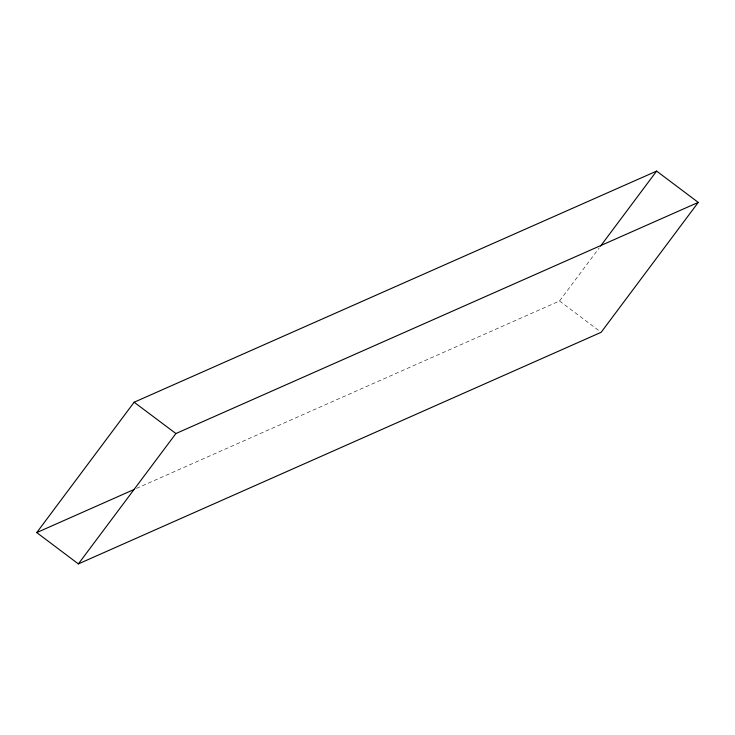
<?xml version="1.0" encoding="UTF-8"?>
<svg xmlns="http://www.w3.org/2000/svg" width="735" height="735" viewBox="0 0 735 735"><rect width="100%" height="100%" fill="white"/><g stroke="black" fill="none" stroke-linecap="round" stroke-linejoin="round"><path stroke-width="0.55" stroke-dasharray="3.67 2.76" d="M136.48 488.407L559.528 300.983L599.19 247.934M559.528 300.983L599.337 330.934"/><path stroke-width="1.1" d="M36.75 532.59L134.137 402.229L656.631 171.09L698.25 202.41L601.147 332.303L78.369 563.91L36.75 532.59L134.376 489.345M78.369 563.91L175.904 433.54L698.25 202.41M600.559 246.096L656.631 171.09M134.137 402.229L175.904 433.54"/></g></svg>
